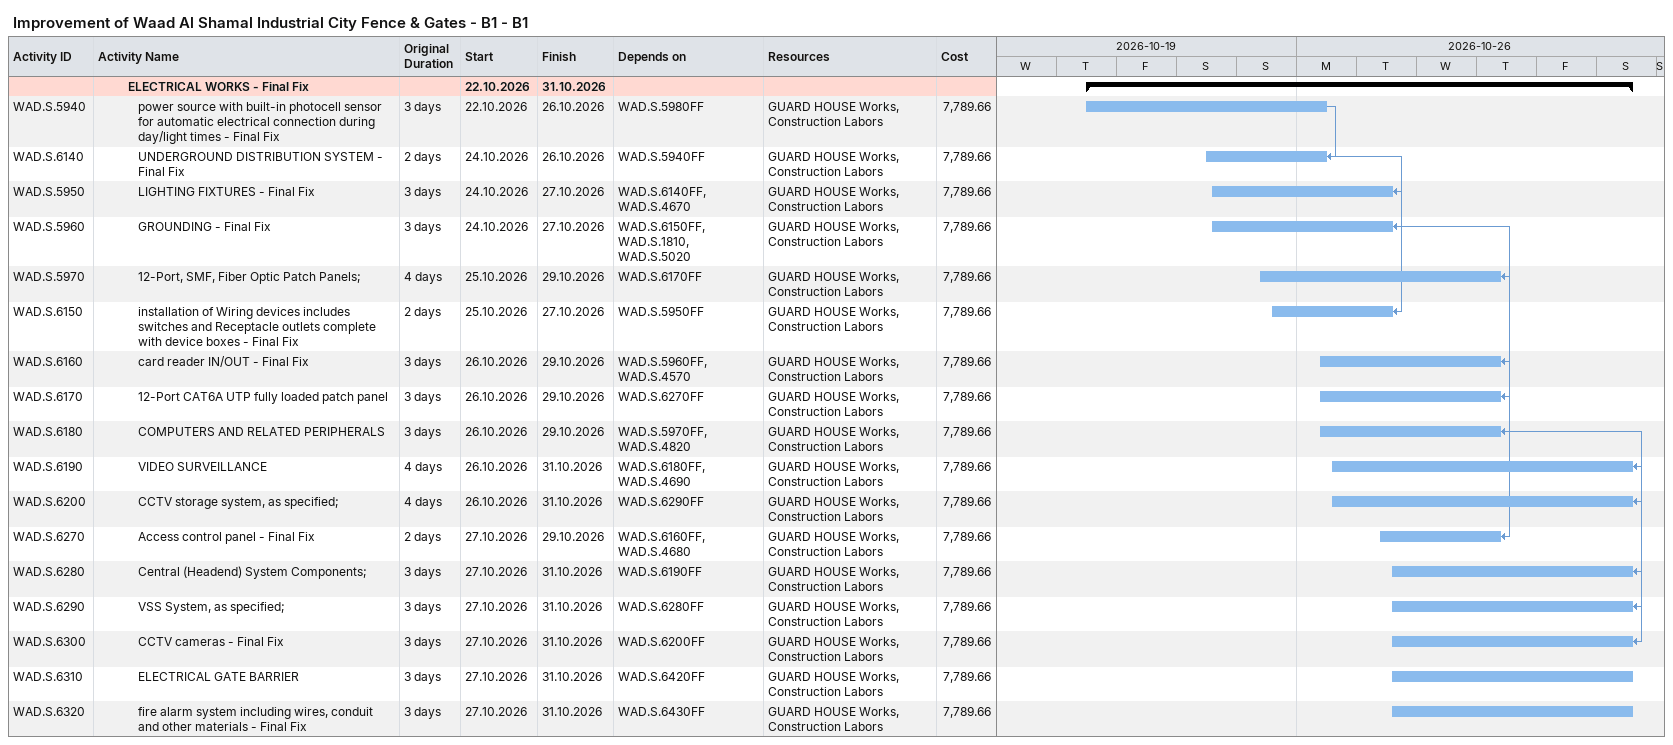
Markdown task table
Improvement of Waad Al Shamal Industrial City Fence & Gates - B1 - B1

| ID | Level | Task | Original duration | Start | Finish | Predecessors | Resources | Cost |
|---|---|---|---|---|---|---|---|---|
|  | 4 | **ELECTRICAL WORKS - Final Fix** |  | 2026-10-22 | 2026-10-31 |  |  |  |
| WAD.S.5940 | 5 | power source with built-in photocell sensor for automatic electrical connection during day/light times - Final Fix | 3d | 2026-10-22 | 2026-10-26 | WAD.S.5980FF | GUARD HOUSE Works, Construction Labors | 7789.66 |
| WAD.S.6140 | 5 | UNDERGROUND DISTRIBUTION SYSTEM - Final Fix | 2d | 2026-10-24 | 2026-10-26 | WAD.S.5940FF | GUARD HOUSE Works, Construction Labors | 7789.66 |
| WAD.S.5950 | 5 | LIGHTING FIXTURES - Final Fix | 3d | 2026-10-24 | 2026-10-27 | WAD.S.6140FF, WAD.S.4670 | GUARD HOUSE Works, Construction Labors | 7789.66 |
| WAD.S.5960 | 5 | GROUNDING - Final Fix | 3d | 2026-10-24 | 2026-10-27 | WAD.S.6150FF, WAD.S.1810, WAD.S.5020 | GUARD HOUSE Works, Construction Labors | 7789.66 |
| WAD.S.5970 | 5 | 12-Port, SMF, Fiber Optic Patch Panels; | 4d | 2026-10-25 | 2026-10-29 | WAD.S.6170FF | GUARD HOUSE Works, Construction Labors | 7789.66 |
| WAD.S.6150 | 5 | installation of Wiring devices includes switches and Receptacle outlets complete with device boxes - Final Fix | 2d | 2026-10-25 | 2026-10-27 | WAD.S.5950FF | GUARD HOUSE Works, Construction Labors | 7789.66 |
| WAD.S.6160 | 5 | card reader IN/OUT - Final Fix | 3d | 2026-10-26 | 2026-10-29 | WAD.S.5960FF, WAD.S.4570 | GUARD HOUSE Works, Construction Labors | 7789.66 |
| WAD.S.6170 | 5 | 12-Port CAT6A UTP fully loaded patch panel | 3d | 2026-10-26 | 2026-10-29 | WAD.S.6270FF | GUARD HOUSE Works, Construction Labors | 7789.66 |
| WAD.S.6180 | 5 | COMPUTERS AND RELATED PERIPHERALS | 3d | 2026-10-26 | 2026-10-29 | WAD.S.5970FF, WAD.S.4820 | GUARD HOUSE Works, Construction Labors | 7789.66 |
| WAD.S.6190 | 5 | VIDEO SURVEILLANCE | 4d | 2026-10-26 | 2026-10-31 | WAD.S.6180FF, WAD.S.4690 | GUARD HOUSE Works, Construction Labors | 7789.66 |
| WAD.S.6200 | 5 | CCTV storage system, as specified; | 4d | 2026-10-26 | 2026-10-31 | WAD.S.6290FF | GUARD HOUSE Works, Construction Labors | 7789.66 |
| WAD.S.6270 | 5 | Access control panel - Final Fix | 2d | 2026-10-27 | 2026-10-29 | WAD.S.6160FF, WAD.S.4680 | GUARD HOUSE Works, Construction Labors | 7789.66 |
| WAD.S.6280 | 5 | Central (Headend) System Components; | 3d | 2026-10-27 | 2026-10-31 | WAD.S.6190FF | GUARD HOUSE Works, Construction Labors | 7789.66 |
| WAD.S.6290 | 5 | VSS System, as specified; | 3d | 2026-10-27 | 2026-10-31 | WAD.S.6280FF | GUARD HOUSE Works, Construction Labors | 7789.66 |
| WAD.S.6300 | 5 | CCTV cameras - Final Fix | 3d | 2026-10-27 | 2026-10-31 | WAD.S.6200FF | GUARD HOUSE Works, Construction Labors | 7789.66 |
| WAD.S.6310 | 5 | ELECTRICAL GATE BARRIER | 3d | 2026-10-27 | 2026-10-31 | WAD.S.6420FF | GUARD HOUSE Works, Construction Labors | 7789.66 |
| WAD.S.6320 | 5 | fire alarm system including wires, conduit and other materials - Final Fix | 3d | 2026-10-27 | 2026-10-31 | WAD.S.6430FF | GUARD HOUSE Works, Construction Labors | 7789.66 |
